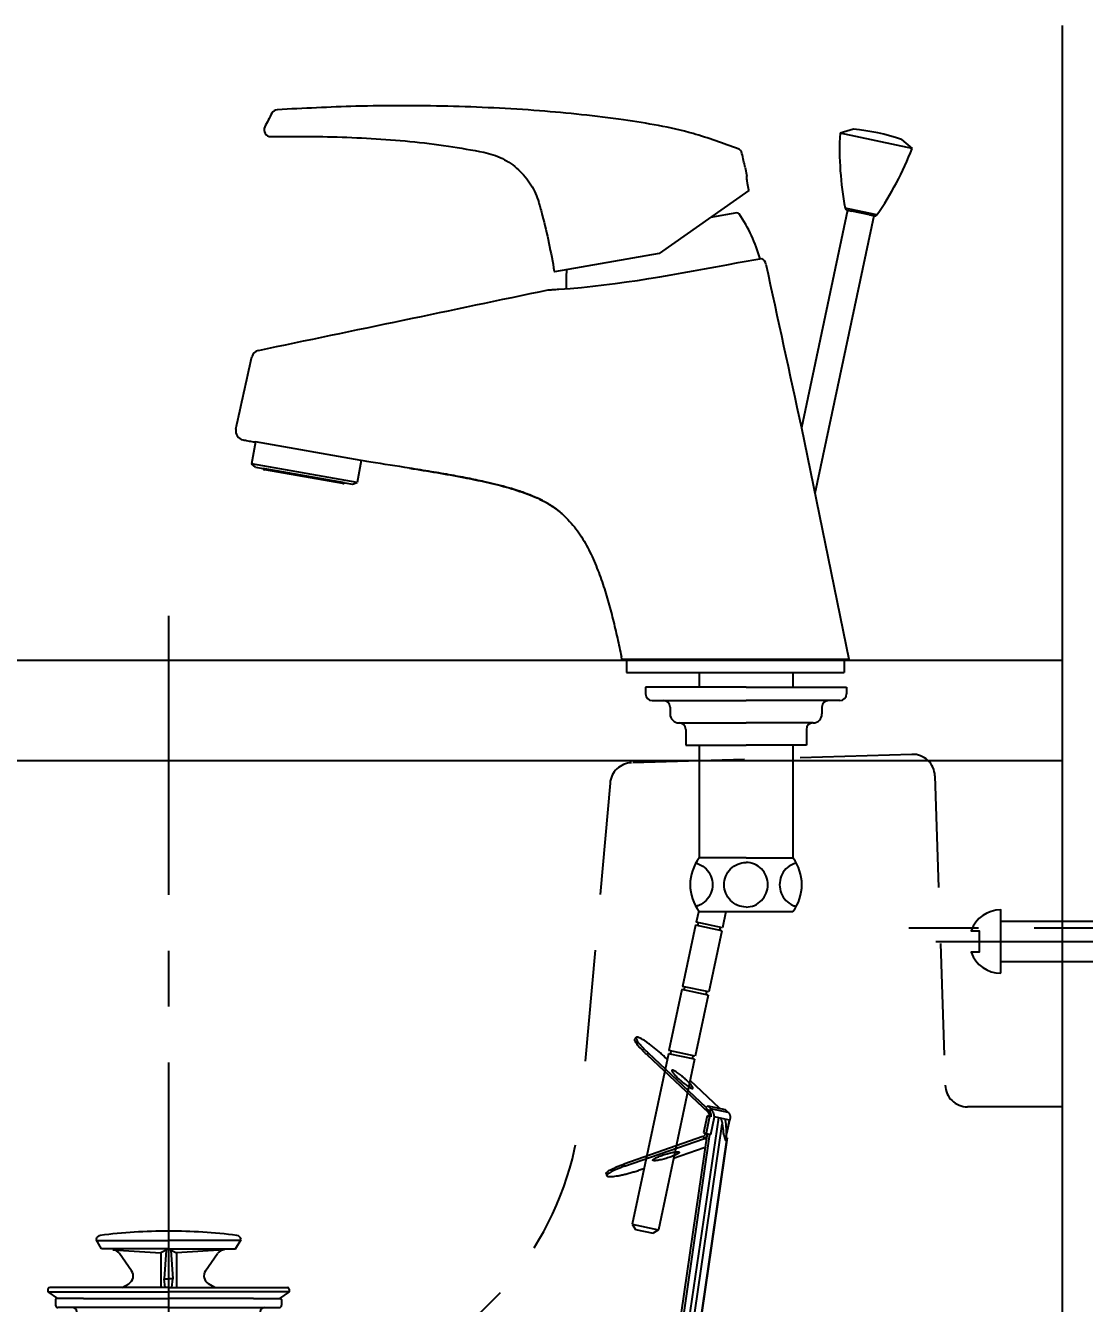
# Model space of a CAD drawing. Extents: x 0 to 6125, y 0 to 2100.
# Drawn here: x 2129.7 to 2366.7, y 853.2 to 1139.2 of the extents above; entities that cross this region are included whole.
import ezdxf

# ---------------------------------------------------------------- set-up
doc = ezdxf.new("R2010")
doc.units = 0
doc.header["$LTSCALE"] = 50
doc.header["$MEASUREMENT"] = 0
doc.linetypes.add('CENTER', pattern=[2, 1.25, -0.25, 0.25, -0.25])
doc.linetypes.add('HIDDEN', pattern=[0.375, 0.25, -0.125])
doc.layers.get('0').update_dxf_attribs({"linetype": 'CONTINUOUS'})
doc.layers.get('DEFPOINTS').update_dxf_attribs({"linetype": 'CONTINUOUS'})
for name, color, linetype in [('1', 2, 'CENTER'), ('2', 2, 'HIDDEN'), ('3', 3, 'CONTINUOUS'), ('7', 7, 'CONTINUOUS')]:
    doc.layers.add(name, color=color, linetype=linetype)
doc.styles.get("Standard").update_dxf_attribs({"font": 'NanumGothic.ttf'})
doc.dimstyles.get("Standard").update_dxf_attribs({"dimtxt": 2.5, "dimasz": 2, "dimexe": 2, "dimexo": 1, "dimgap": 1.5, "dimtad": 1, "dimdec": 0, "dimlfac": 10, "dimrnd": 0.5, "dimzin": 0, "dimdsep": 46, "dimtxsty": 'Standard', "dimcen": 0, "dimclrt": 2, "dimadec": 0, "dimazin": 0, "dimtfac": 1, "dimtdec": 0, "dimtmove": 0, "dimatfit": 3, "dimfxl": 1, "dimtolj": 1, "dimtzin": 0, "dimarcsym": 0})

# ---------------------------------------------------------------- blocks, each defined once
blk = doc.blocks.new('A$C60B437B5')
at = {"layer": '7'}
for p, q in [((138.1947446917147, 407.3474321895485), (135.1929712534511, 406.4519679381299)), ((151.3324066655587, 403.0214250396391), (135.1929712535348, 406.4519679380526)), ((138.1947446917147, 407.3474321895485), (138.2250637797388, 407.3409876684029)), ((148.9240492118261, 405.0668481116252), (148.9543682998519, 405.0604035904864)), ((148.9543682998519, 405.0604035904864), (151.3324066655587, 403.0214250396391)), ((113.97189946461, 398.7712857172476), (114.3192014029482, 396.8016385484286)), ((114.819183740794, 393.5916876055437), (94.75419410727045, 379.5420306099975)), ((136.8977032588755, 389.2209961491806), (126.5503814686253, 340.5406745023599)), ((143.4461286588266, 388.1419005304354), (136.3453968548693, 389.6512076681181)), ((136.7325311308814, 389.2561045689165), (137.8758508596256, 389.0130844584285)), ((141.7884412625135, 388.1814376952223), (137.8758508596256, 389.0130844584285)), ((112.1234684023038, 388.5957193137704), (106.1900394053082, 387.5494956935124)), ((142.7665888632218, 387.9735260042701), (129.5610085194567, 325.8461551059002)), ((141.7884412625135, 388.1814376952223), (142.9317609912578, 387.9384175847365)), ((94.75419410727045, 379.5420306099975), (71.25922035301483, 375.3992328261181)), ((112.3815316150358, 377.4715300901964), (117.7198776157838, 378.4128245224922)), ((126.5503814686253, 340.5406745023599), (137.1605137547849, 288.7538566581923)), ((4.372391971830439, 337.3419255420179), (3.505376381304814, 332.4248357862659)), ((28.01037604009434, 333.1891032452261), (4.372391971830439, 337.3419255420179)), ((4.389928312204574, 331.6826085873679), (3.505376381304814, 332.4248357862659)), ((27.14076245360229, 328.257279522267), (3.505376381304814, 332.4248357862659)), ((28.01037604009434, 333.1891032452261), (27.14076245360229, 328.257279522267)), ((28.50277991658731, 333.1022791563912), (28.01037604009434, 333.1891032452261)), ((4.389928312204574, 331.6826085873679), (6.113954727003147, 331.3786162149693)), ((24.33228531069108, 328.1662329895805), (6.113341880001826, 331.3787242764299)), ((23.9036325740035, 328.0387307100675), (6.472535345703363, 331.1123034547693)), ((24.3317321101058, 328.1663305337695), (26.05569887850652, 327.8623486786653)), ((26.05569887850652, 327.8623486786653), (27.14076245360229, 328.257279522267)), ((86.3866829595845, 288.7538566581923), (86.28534305028734, 289.222814193892)), ((86.38655913418552, 288.7538566581923), (115.5427535278268, 288.7538566581923)), ((87.38668295958814, 288.7538566581923), (87.38668295958814, 285.7538566581927)), ((115.5427535278268, 288.7538566581923), (137.1605137547849, 288.7538566581923)), ((136.1605137547867, 288.7538566581923), (136.1605137547867, 285.7538566581927)), ((87.38668295958814, 285.7538566581927), (114.9050838428157, 285.7538566581927)), ((103.6605137723855, 285.7538566581927), (103.6605137723855, 282.4680788963899)), ((114.9050838428157, 285.7538566581927), (136.1605137547867, 285.7538566581927)), ((124.6605137723855, 285.7538566581927), (124.6605137723855, 282.4680788963899)), ((91.66051377238728, 282.4680788963899), (91.66051377238728, 280.9680788963913)), ((114.1605137723873, 282.4680788963899), (91.66051377238728, 282.4680788963899)), ((114.1605137723873, 282.4680788963899), (136.6605137723873, 282.4680788963899)), ((136.6605137723873, 282.4680788963899), (136.6605137723873, 280.9680788963913)), ((93.1605137723891, 279.4680788963904), (95.6605137723891, 279.4680788963904)), ((95.6605137723891, 279.4680788963904), (114.1605137723873, 279.4680788963904)), ((97.16051377238546, 277.9680788963917), (97.16051377238546, 276.4680788963908)), ((132.6605137723855, 279.4680788963904), (114.1605137723873, 279.4680788963904)), ((131.1605137723855, 277.9680788963917), (131.1605137723855, 276.4680788963908)), ((135.1605137723855, 279.4680788963904), (132.6605137723855, 279.4680788963904)), ((99.16051377238728, 274.4680788963904), (114.1605137723873, 274.4680788963904)), ((100.6605137723891, 272.9680788963917), (100.6605137723891, 269.4680788963904)), ((129.1605137723873, 274.4680788963904), (114.1605137723873, 274.4680788963904)), ((127.6605137723855, 272.9680788963917), (127.6605137723855, 269.4680788963904)), ((100.6605137723891, 269.4680788963904), (114.1605137723873, 269.4680788963904)), ((103.6605137723855, 269.4680788963904), (103.6605137723855, 244.2538566581918)), ((127.6605137723855, 269.4680788963904), (114.1605137723873, 269.4680788963904)), ((124.6605137723855, 269.4680788963904), (124.6605137723855, 244.2538566581918)), ((114.1605137723873, 244.2538566581918), (103.6605137723855, 244.2538566581918)), ((114.1605137723873, 244.2538566581918), (124.6605137723855, 244.2538566581918)), ((103.5617802414599, 232.387808994303), (103.0288888246487, 229.880751989703)), ((103.6605137723855, 232.2538566581914), (124.6605137723855, 232.2538566581914)), ((109.667351362601, 232.2538566581914), (108.897774428995, 228.6332818447925)), ((102.883350641092, 229.1960486691817), (99.97258696964127, 215.501982258874)), ((108.7522362454438, 227.9485785242734), (102.883350641092, 229.1960486691817)), ((108.897774428995, 228.6332818447925), (103.0288888246487, 229.880751989703)), ((103.3724244414243, 229.0920928237726), (103.5179626249756, 229.7767961442939)), ((108.7522362454438, 227.9485785242734), (105.8414725739894, 214.2545121139635)), ((108.2631624451114, 228.0525343696825), (108.4087006286627, 228.7372376902015)), ((99.82704878598815, 214.8172789383505), (96.916285114532, 201.1232125281406)), ((105.6959343904382, 213.5698087934445), (99.82704878598815, 214.8172789383505)), ((105.8414725739894, 214.2545121139635), (99.97258696964127, 215.501982258874)), ((100.3161225864169, 214.7133230929437), (100.4616607699718, 215.3980264134627)), ((105.6959343904382, 213.5698087934445), (102.785170718982, 199.8757423832346)), ((105.2068605901077, 213.6737646388535), (105.3523987736589, 214.3584679593725)), ((89.58247811792535, 204.0706705312271), (89.25948871053333, 203.6966375859008)), ((96.77074693099894, 200.4385092076182), (88.66219098910369, 162.2907527789605)), ((92.33932434255803, 200.5284931121371), (92.01633493517147, 200.1544601668086)), ((105.2582457960416, 188.3893925600607), (92.33932434255803, 200.5284931121371)), ((102.6396325354181, 199.191039062719), (96.77074693099894, 200.4385092076182)), ((102.785170718982, 199.8757423832346), (96.916285114532, 201.1232125281406)), ((97.25982073141131, 200.3345533622148), (97.40535891496256, 201.0192566827338)), ((92.01633493517147, 200.1544601668086), (105.6578016909152, 187.3364290933584)), ((102.6396325354181, 199.191039062719), (94.53107659352281, 161.0432826340591)), ((96.50866731005954, 199.2055215309204), (95.90797697549351, 199.7699525787464)), ((102.1505587350002, 199.2949949081224), (102.2960969186497, 199.9796982286437)), ((108.209963588708, 188.2105470179356), (101.6215374035237, 194.4012780499718)), ((105.5810911453373, 188.7693311056039), (105.193503856488, 188.3204915711547)), ((105.5810911453373, 188.7693311056039), (109.5066090414985, 187.9349365188039)), ((106.1899457556101, 188.1972285998625), (105.5810911453373, 188.7693311056039)), ((80.91063734702584, 0.5427376195686975), (108.0567375117171, 186.0993032576714)), ((105.4572119878067, 186.4936928245418), (104.6577292750244, 182.7324223820181)), ((105.193503856488, 188.3204915711547), (105.8023584666698, 187.7483890654564)), ((106.0015599121398, 186.3779881013413), (105.2020771993994, 182.6167176589108)), ((106.2559836433393, 186.3239086678861), (105.4573403261275, 186.4936655454123)), ((106.2303424030797, 188.1581773347573), (106.0704478175667, 187.4059324536636)), ((106.1899457556101, 188.1972285998625), (110.115463651684, 187.3628340131056)), ((106.2881676881007, 182.3858619989248), (107.1198144513692, 186.2984524018559)), ((110.4769633135693, 185.584868382686), (107.0827740138484, 186.3063255899367)), ((110.115463651684, 187.3628340131056), (109.5066090414985, 187.9349365188039)), ((81.95266783860279, 0.333632695807637), (108.8400104392549, 184.6859056204441)), ((110.4505569087287, 185.5904812373699), (109.7901246223882, 182.4833916179425)), ((109.7980008720479, 182.2927630973134), (110.4968604918176, 185.5806391069557)), ((105.4316735581251, 182.5679154462607), (79.10722356688711, 0.9046298137564008)), ((105.9907799687207, 182.4490737100125), (79.66924053427829, 0.7918495102351244)), ((109.7818690297499, 181.1278663073283), (83.58542889809723, 0.005985491981618907)), ((109.9162978648346, 181.6146791233489), (83.61526353024783, -1.442693019271246e-06)), ((104.4982053661461, 181.8809573091532), (86.8225424461998, 175.7195876409485)), ((86.96547504759292, 175.2465199154351), (104.6411379675392, 181.4078895836399)), ((105.1615883491577, 181.2972644399331), (104.6411379675392, 181.4078895836399)), ((104.6578576133434, 182.7323951028932), (106.2881676881007, 182.3858619989248)), ((109.8243792680951, 181.634217024204), (109.9162978648346, 181.6146791233489)), ((97.93736151212943, 177.0685932228268), (104.7689263792345, 179.449935113618)), ((86.8225424461998, 175.7195876409485), (86.96547504759292, 175.2465199154351)), ((90.53412768048292, 174.4879793819512), (91.31246039674988, 174.7592900315856)), ((82.86330474770512, 173.6049579284729), (83.00623734909823, 173.1318902029595)), ((88.66219098910369, 162.2907527789605), (94.53107659352281, 161.0432826340591)), ((88.66219098907823, 162.2907527789673), (89.43242689901672, 161.1046934873909)), ((89.43242689901672, 161.1046934873909), (93.34501730194643, 160.2730467241188)), ((94.53107659352281, 161.0432826340591), (93.34501730194643, 160.2730467241188))]:
    blk.add_line(p, q, dxfattribs=at)
for points in [[(102.918728803641, 243.1099039767644, -0.03864455339904184), (103.6216869114214, 242.874829613301, -0.09923266320467948), (105.2158335012227, 241.7893905641238, -0.09772396573472668), (106.2762933666563, 240.1720689595998, -0.09668326976021187), (106.6507113716507, 238.2538566581904, -0.09668326976021818), (106.2762933666563, 236.3356443567834, -0.097723965734745), (105.2158335012227, 234.7183227522594, -0.09923266320468782), (103.6216869114214, 233.6328837030821, -0.0386445533990412), (102.918728803641, 233.3978093396188, -0.1003264732363514)], [(114.1605137723873, 233.2538566581904, -0.1003264732363513), (112.2905587470468, 233.6328837030821, -0.09923266320468234), (110.696412157251, 234.7183227522594, -0.09772396573472465), (109.6359522918174, 236.3356443567834, -0.09668326976020096), (109.261534286823, 238.2538566581904, -0.0966832697601965), (109.6359522918174, 240.1720689595998, -0.09772396573472242), (110.696412157251, 241.7893905641238, -0.09923266320467948), (112.2905587470468, 242.874829613301, -0.1003264732363477), (114.1605137723873, 243.2538566581904)], [(114.1605137723873, 233.2538566581904, 0.1003264732363513), (116.0304687977277, 233.6328837030821, 0.09923266320468234), (117.6246153875236, 234.7183227522594, 0.09772396573472465), (118.685075252959, 236.3356443567834, 0.09668326976020096), (119.0594932579534, 238.2538566581904, 0.0966832697601965), (118.685075252959, 240.1720689595998, 0.09772396573472242), (117.6246153875236, 241.7893905641238, 0.09923266320467948), (116.0304687977277, 242.874829613301, 0.1003264732363477), (114.1605137723873, 243.2538566581904)], [(125.4022987411299, 243.1099039767644, 0.03864455339904184), (124.6993406333495, 242.874829613301, 0.09923266320467948), (123.1051940435536, 241.7893905641238, 0.09772396573472668), (122.0447341781182, 240.1720689595998, 0.09668326976021187), (121.6703161731239, 238.2538566581904, 0.09668326976021818), (122.0447341781182, 236.3356443567834, 0.097723965734745), (123.1051940435536, 234.7183227522594, 0.09923266320468782), (124.6993406333495, 233.6328837030821, 0.0386445533990412), (125.4022987411299, 233.3978093396188, 0.1003264732363514)]]:
    blk.add_lwpolyline(points, format="xyb", dxfattribs=at)
for centre, radius, start, end in [((9.322986682342162, 410.1921633522345), 1.5000013857, 93.69655329946563, 151.314076917032), ((7.783309512677079, 407.1997434117968), 1.5000011714, 154.2971509197985, 270.8051919597678), ((205.0980138486848, 402.8071058322773), 70, 177.0152900349719, 190.832671107118), ((133.241345462091, 357.5899821335581), 50, 71.72041935884832, 84.27958064115496), ((111.7883170713612, 401.581977711666), 1.5, 12.94405111780823, 66.1921782444072), ((85.9884735591113, 428.1246201783317), 70, 325.1673288927936, 338.9847099651641), ((136.836486976259, 389.7451783692752), 0.5, 190.832671105415, 257.9999999998259), ((112.2102924911378, 388.1033154372624), 0.5, 34.09768124973049, 99.99999999952846), ((83.6414282008227, 368.7624262859929), 35, 15.88088929895332, 34.0976812497359), ((143.0357168366318, 388.4274913850998), 0.5, 258.0000000001439, 325.1673288945866), ((116.6527729559875, 376.7212904709929), 2, 12.54192289473285, 57.75421194463953), ((108.8836200421993, 373.2133057598382), 35, 175.6304533653748, 182.558546068908), ((5.478757616385337, 355.8869478871923), 1.9999998436, 103.7821654368735, 164.2289609664412), ((1.95368023348783, 339.7776035468512), 2, 167.6446493488498, 258.9831117537149), ((6.559359434506405, 331.6047073312682), 0.5, 206.8698976459218, 259.9999999999414), ((23.99045666280654, 328.5311345865687), 0.5, 259.9999999999414, 313.1301023512569), ((93.1605137723891, 280.9680788963913), 1.5, 180, 270), ((135.1605137723855, 280.9680788963913), 1.5, 270, 0), ((95.6605137723891, 277.9680788963917), 1.5, 0, 90), ((132.6605137723855, 277.9680788963917), 1.5, 90, 180), ((99.16051377238728, 276.4680788963908), 2, 180, 270), ((129.1605137723873, 276.4680788963908), 2, 270, 0), ((99.16051377238728, 272.9680788963917), 1.5, 0, 90), ((129.1605137723873, 272.9680788963917), 1.5, 90, 180), ((111.6605137723873, 238.2538566581927), 10, 143.1301023541039, 216.8698976458961), ((111.6605137723873, 238.2538566581927), 10, 143.1301023541039, 216.8698976458649), ((116.6605137723873, 238.2538566581927), 10, 323.1301023541039, 36.86989764589613)]:
    blk.add_arc(centre, radius, start, end, dxfattribs=at)
for points in [[(112.3938223694222, 402.9543345655195), (102.3082413699467, 406.358473251343), (86.75144945363172, 409.411562563336), (67.95018365683973, 411.4570627102346), (47.41612496894049, 412.4669877350918), (26.82882414620508, 412.4659050098142), (9.226265887327827, 411.689234229156)], [(8.007139251612898, 410.912148643469), (6.431765204635667, 407.8502805358351)], [(7.804392192956584, 405.6996425118284), (12.90779708130685, 405.7374916708584), (30.26465051197192, 405.2662025637089), (47.54671379634783, 403.5373345344572), (55.47725345847539, 402.1898223890701)], [(55.47746793495389, 402.1906800329537), (57.59692421968066, 401.6245407115427), (59.6207664807298, 400.772920885526), (61.50910798498444, 399.6521241392559), (63.22613828371686, 398.2833768420248), (64.73955676811056, 396.692459695668), (66.02094414505882, 394.909234504418), (67.04610994374889, 392.9673254633865), (67.79525663941968, 390.9049701202473)], [(113.9718994646137, 398.7712857172544), (113.6128085806304, 400.3386390856183), (113.250200983739, 401.9179769393616)], [(114.7635451107471, 393.8337084971743), (114.6042907878036, 394.5938261892313), (114.483200428449, 395.3068530091484), (114.4007363000492, 395.9226860943652), (114.3512358933749, 396.3981274729024), (114.3264574401383, 396.6987293966251), (114.3192014029501, 396.8016385484377)], [(67.7954250595576, 390.9055000413871), (68.56499570295455, 388.0886940634689), (70.02933753202342, 381.8456586075688), (71.23626265807616, 375.5327482990713), (71.25922035301483, 375.3992328261181)], [(69.89166712288534, 371.3869761304902), (70.15278022518942, 371.4015012136922), (70.94074935388744, 371.4474345008914), (72.26510008798869, 371.5316837917901), (112.3815316150376, 377.4715300901964)], [(5.002293061088494, 357.8293739692906), (69.89166712288534, 371.3869761304902)], [(3.869524009305678, 337.3694048500663), (4.068034486208489, 337.3592240530677), (4.372416857806456, 337.3419240857668)], [(38.85382974818822, 331.4800308360911), (30.14448758388608, 332.8461988142924), (28.50277991658913, 333.1022791563912)], [(38.85383031628589, 331.4800364729915), (44.95308083488635, 330.4771282930908), (50.95194584918499, 329.3963657475927), (56.01097019678673, 328.3484292382916)], [(56.01096513898665, 328.3484169359911), (52.30482106599084, 329.1317551697914), (48.21315560258881, 329.9058630260918), (43.72903524968933, 330.6840870901913), (38.85382974818822, 331.4800308360911)], [(56.01095578848799, 328.3483798878904), (61.13375496618755, 327.0446126409904), (65.94072773088737, 325.4118215906913), (70.04811308838725, 323.4105981529926), (72.45900915978564, 321.7159145354906)], [(72.45961154818542, 321.7166471996909), (70.99550223309052, 322.80778103749), (68.60870030898695, 324.2074738597914), (66.08164260448757, 325.3550301574926), (63.52614255298431, 326.2973006865916), (61.0040913551893, 327.0821431338907), (58.51755864418919, 327.7521442191908), (56.01096513898665, 328.3484169359911)], [(72.45900915978564, 321.7159145354906), (73.11176601928491, 321.1579398518909)], [(73.11221262438448, 321.1576755594926), (72.45961154818542, 321.7166471996909)], [(73.11221262448453, 321.1576755595904), (76.0799555502872, 317.9058086479897), (78.46591213618922, 314.1652767443923), (80.37915133828574, 310.1509982331906), (81.9372588470851, 306.0146490295908), (83.24052608139027, 301.8363707093924), (84.36159805178431, 297.6504951671898), (85.35619746058728, 293.4573581476905), (86.28519003398651, 289.2227811574928)], [(92.01633493517147, 200.1544601668086), (91.34639411238823, 200.8016541938052), (90.74338563658966, 201.4208597760505), (90.22376084691314, 201.9951853115565), (89.80169736678545, 202.5089623768388), (89.48871168261576, 202.9481737421399), (89.29334468495654, 203.3008360085562), (89.22092837234231, 203.5573268031446), (89.26043612426838, 203.6959895017815)], [(89.58342553166403, 204.0700224471123), (89.54391777972887, 203.9313597484754), (89.61633409234491, 203.6748689538847), (89.81170109000414, 203.3222066874685), (90.12468677422476, 202.882995322256), (90.54675025435245, 202.369218256976), (91.0663750439835, 201.794892721379), (91.6693835197766, 201.175687139136), (92.33932434255803, 200.5284931121371)], [(95.90797697549533, 199.7699525787464), (95.18936855357424, 200.4274912232693), (94.44168199946034, 201.0774490803253), (93.68531129490475, 201.7020965135855), (92.94088891661886, 202.284393077877), (92.22872242269659, 202.8084529435221), (91.5682402411876, 203.2599784942424), (90.977461347602, 203.6266506567238), (90.4725033874729, 203.8984652341189), (90.06714268981523, 204.068006048082), (89.77243819342402, 204.1306474224659), (89.59642956823882, 204.0846804728578), (89.58342553166403, 204.0700224471123)], [(97.56783507350701, 196.7351608289976), (97.54390930580485, 196.6789086136184), (97.58592638813752, 196.523542267186), (97.62179733284938, 196.4569757737665)], [(97.73080600699359, 196.7598051116186), (97.59282916630582, 196.7586848133458), (97.56783507350701, 196.7351608289976)], [(97.62179733284938, 196.4569757737665), (97.71726572048647, 196.2985564156741), (97.93288000605571, 196.0125971390351), (98.22448330857878, 195.676653692057), (98.5808694768184, 195.3036361928337), (98.98834279014591, 194.907879494828), (99.4312442775772, 194.5045923058972), (99.89255348337065, 194.1092727265884), (100.3545425535249, 193.7371126665987), (100.7994575072025, 193.4024140284571), (101.2102005120323, 193.1180390929369), (101.5709869448074, 192.894916229465), (101.8679519853158, 192.7416199244537), (102.0896834334599, 192.6640412690442)], [(101.5038557587941, 193.8468609738941), (101.239619963726, 194.1202101877882), (100.8321466504367, 194.5159668858826), (100.3892451628708, 194.9192540747679), (99.92793595707735, 195.3145736540789), (99.4659468869213, 195.6867337140663), (99.02103193329094, 196.0214323522966), (98.61028892842114, 196.3058072877259), (98.24950249564608, 196.5289301512), (97.95253745513037, 196.6822264562113), (97.73080600699359, 196.7598051116186)], [(101.7460757317895, 192.8015247293949), (101.5646200270949, 193.037216296256), (101.378030302576, 193.2561138222552)], [(102.2526543669392, 192.6886855516675), (102.2765801347323, 192.7449377670011), (102.2345630523087, 192.9003041134767), (102.1032237199615, 193.1252899649887), (101.8876094344887, 193.4112492415845), (101.5960061319129, 193.7471926886944), (101.5038557587941, 193.8468609738941)], [(102.0896834334599, 192.6640412690442), (102.2276602741931, 192.6651615674102), (102.2526543669392, 192.6886855516675)], [(105.9558788504364, 186.4589028206858), (105.9665191070253, 186.5968121334201), (105.9476325348824, 186.805459302547), (105.8880529729413, 187.002715233454), (105.7892391365131, 187.1836277887398), (105.6578016909152, 187.3364290933584)], [(105.8023584666716, 187.7483890654564), (105.9027657341267, 187.6438952509232), (105.9923591384013, 187.5294344949764), (106.0704478175667, 187.4059324536636)], [(105.9436668937105, 186.3902936423317), (105.9558788504364, 186.4589028206858)], [(106.0704478175667, 187.4059324536636), (106.1820153054123, 187.1681799212927), (106.2592454587066, 186.896721176128), (106.2863785975878, 186.610295754346), (106.2559836433411, 186.3239086678861)], [(106.2303424030797, 188.1581773347573), (106.2102924131814, 188.1778364051927), (106.1899457556137, 188.1972285998602)], [(107.082774013852, 186.3063255899367), (107.0613325000522, 186.5116815202002), (107.0218045939982, 186.7239555381382), (106.9644527692999, 186.9373030565741), (106.8894591164117, 187.1496896603837), (106.7957138103429, 187.3619861942955), (106.6818347818225, 187.5736996096309), (106.5481021211144, 187.780702539507), (106.3957045389907, 187.9783382453472), (106.2303424030797, 188.1581773347573)], [(108.4149529182305, 186.0231622224358), (108.4999500175418, 185.8860948941553), (108.566194958139, 185.7513332392743), (108.6165097670819, 185.6192956742864), (108.6539918953913, 185.4878661300465), (108.6883314978695, 185.3555981571928), (108.73185718071, 185.2251385450215), (108.7789084135984, 185.0954843384777), (108.8128778341179, 184.963155688419), (108.8307555459342, 184.8276404372511), (108.8400104392549, 184.6859056204441)], [(110.1558602992391, 187.3237827479572), (110.1358103093407, 187.3434418183972), (110.115463651684, 187.3628340131056)], [(110.1558602992391, 187.3237827479572), (110.3078441494217, 187.1480045817036), (110.4290140822395, 186.9540306344782), (110.5177044445645, 186.7455923557502), (110.5737574748673, 186.5251745794096), (110.5972223860972, 186.2934103277364), (110.5876029570136, 186.0543534629021), (110.5567297457419, 185.86230158997)], [(108.8400104392549, 184.6859056204441), (108.8521142738591, 184.4880045209804), (108.8713353308431, 184.2926994169732), (108.8985964265266, 184.0987913807605), (108.9353855509307, 183.8999105448322), (108.9774700135804, 183.685970420792), (109.0108205640099, 183.4450953923799), (109.0279713310629, 183.1697724493295), (109.0488963672124, 182.8638135132194), (109.0968415973221, 182.5341479465299), (109.182060152034, 182.1986827404628), (109.2786880235781, 181.8776077242767), (109.367876999142, 181.5864576536062), (109.4492109904531, 181.339812336186), (109.5245024261221, 181.1443575490528), (109.5995586095341, 181.0136967256078), (109.6700792077554, 180.9572038798608), (109.7287040040483, 180.9810070344422), (109.7719501939173, 181.0848856567343), (109.7792412540566, 181.1226156331866)], [(109.7141482411826, 184.5001018948089), (109.7096940262254, 184.6455548902502), (109.6981413236335, 184.7826336764176), (109.6745673421919, 184.9126039991659), (109.6439862859479, 185.0376740374684), (109.6195921428643, 185.1634731178472), (109.6040164991991, 185.2915821706954), (109.588350409269, 185.4174606876625), (109.5678611570311, 185.5418793171173), (109.5436223880552, 185.666163989021), (109.5189397453869, 185.7885025784065)], [(109.7792412540566, 181.1226156331866), (109.8024801009906, 181.2572193638396), (109.820320245919, 181.4803853446749), (109.8243787691736, 181.7463309544489), (109.812632744115, 182.0482755502023), (109.7937052837551, 182.372620647174), (109.788080327362, 182.6983736793493), (109.7947991061319, 183.0032132451827), (109.7997411031247, 183.2769765755272), (109.7882855110965, 183.5146866977668), (109.7661590334901, 183.7243840898889), (109.7450995365853, 183.9193446060715), (109.7296253063359, 184.1101011163817), (109.7193848128882, 184.3034094891657), (109.7141482411826, 184.5001018948089)], [(110.5567297457419, 185.86230158997), (110.546243627623, 185.8157927154996), (110.4769633135693, 185.584868382686)], [(104.4982053661461, 181.8809573091532), (104.680374941383, 181.9670547241383), (104.8441523453039, 182.0920442405798), (104.9788391658149, 182.2479879697487), (105.0810361858767, 182.4310044581118), (105.1063664187222, 182.4953643873089)], [(105.2800350031357, 181.8516070500248), (105.1603215486466, 181.7247681773863), (104.9147285307208, 181.5372403158192), (104.6411379675392, 181.4078895836399)], [(105.1063664187222, 182.4953643873089), (105.1441841809265, 182.6290231998103)], [(93.28484451506483, 176.5852744890974), (93.28586707589238, 176.6463949313895), (93.38744477679029, 176.7712392643391), (93.59893921725416, 176.9233535478695), (93.91222278462192, 177.0968921153978), (94.31525616705585, 177.2851859770974), (94.7925510176101, 177.4809991054001), (95.32576516292647, 177.6768065116214), (95.89440748239394, 177.8650834270086), (96.47662537060569, 178.0385944751804), (97.05004452057437, 178.1906717239115), (97.59262875601235, 178.3154709298508), (98.08352686899707, 178.4081961294639), (98.50387392033736, 178.465283945374), (98.83751620872499, 178.4845405247772), (99.0716320478532, 178.4652258481281)], [(98.05535572054578, 177.6229438613238), (97.70278316854274, 177.480701308895), (97.16956902322636, 177.2848939026783), (96.60092670375161, 177.0966169872911), (96.01870881554714, 176.9231059391193), (95.44528966548751, 176.7710286904291), (94.90270543005136, 176.6462294844898), (94.41180731706663, 176.5535042848744), (93.99146026572635, 176.4964164689711), (93.65781797742784, 176.4771598895202), (93.42370213830691, 176.4964745661671)], [(99.21048967099705, 178.3764259252455), (99.20946711030592, 178.3153054829988), (99.10788940936982, 178.1904611499606), (98.89639496880773, 178.0383468664734), (98.58311140153091, 177.8648082988996), (98.18007801909698, 177.6765144371977), (98.05535572054578, 177.6229438613238)], [(98.70181123160546, 178.4793863005432), (98.44017880003958, 178.3378760244561), (98.18068695987859, 178.2137960620814)], [(99.0716320478532, 178.4652258481281), (99.19722449755682, 178.4080821676428), (99.21048967099705, 178.3764259252455)], [(82.86443385279381, 173.6051646348976), (82.88474092601064, 173.747908563784), (83.05522072417443, 173.9527701961372), (83.3771380239341, 174.1954802909952), (83.84170803026063, 174.4694170921723), (84.43625416422219, 174.7671071133066), (85.14455427082066, 175.080429154945), (85.94728352472885, 175.4008359586958), (86.8225424461998, 175.7195876409485)], [(86.96547504759292, 175.2465199154351), (86.09021612612196, 174.9277682331824), (85.287486872312, 174.6073614293862), (84.57918676571353, 174.29403938775), (83.98464063175197, 173.9963493666157), (83.52007062532721, 173.7224125654795), (83.19815332557482, 173.4797024706215), (83.02767352740557, 173.2748408382706), (83.0073664541942, 173.1320969093842)], [(83.0073664541942, 173.1320969093842), (83.01328427653243, 173.1134169183081), (83.1553797136985, 172.9998348629276), (83.45008421018247, 172.9371934884982), (83.88935809576833, 172.9272016795692), (84.46121709523322, 172.9701317464303), (85.15005947450845, 173.0648120109383), (85.93709195797601, 173.2086588214445), (86.80084277414608, 173.3977471222345), (87.71774780617488, 173.6269176444005), (88.66279382778885, 173.8899177883325), (89.61020115996871, 174.1795723171815), (90.53412768048474, 174.4879793819512)], [(93.42370213830691, 176.4964745661671), (93.29810968860329, 176.5536182466569), (93.28484451506483, 176.5852744890974)]]:
    blk.add_spline(points, degree=3, dxfattribs=at)
for points in [[(114.819183740794, 393.591687605546), (114.8006383656775, 393.672361427811), (114.7820917382087, 393.753034962496), (114.7635451107471, 393.8337084971743)], [(118.6050480233844, 377.1555983488922), (121.2534925051314, 364.9506237333815), (123.9019369868784, 352.7456491178707), (126.5503814686253, 340.5406745023599)], [(1.592863554833457e-06, 340.2055518722107), (1.184682103439627, 345.6138801032369), (2.369362614010242, 351.022208334263), (3.554043124588134, 356.4305365652915)]]:
    blk.add_open_spline(points, degree=3, dxfattribs=at)
blk.add_open_spline([(1.571483579293272, 337.8144617492392), (1.926364891625781, 337.7453712483014), (2.692249170331706, 337.5963520809676), (3.458390636897093, 337.4486604132624), (3.869524009305678, 337.3694048500663)], degree=3, knots=[0.1733173775257519, 0.1733173775257519, 0.1733173775257519, 0.1733173775257519, 1.257949877608374, 2.514058188746958, 2.514058188746958, 2.514058188746958, 2.514058188746958], dxfattribs=at)
blk = doc.blocks.new('A$C199A413F')
at = {"layer": '1'}
blk.add_line((50.83334712561009, 143.405590546542), (4.166680458940391, 143.4055905465418), dxfattribs=at)
at = {"layer": '3'}
for p, q in [((12.50001379227615, 194.5999985463214), (11.26869249661104, 196.7327095908519)), ((11.38523183982034, 196.5308575273372), (27.50001379227615, 196.5308575273372)), ((27.50001379227615, 194.5999985463214), (12.50001379227615, 194.5999985463214)), ((27.50001379227615, 194.5999985463214), (25.75001379227251, 193.71433736131)), ((43.61479574473196, 196.5308575273372), (27.50001379227615, 196.5308575273372)), ((27.50001379227615, 194.5999985463214), (29.25001379227615, 193.71433736131)), ((27.50001379227615, 194.5999985463214), (42.50001379227615, 194.5999985463214)), ((42.50001379227615, 194.5999985463214), (43.73133508793762, 196.7327095908519)), ((15.01528850877366, 194.4157063716744), (25.75001379227251, 193.71433736131)), ((19.22535202505605, 189.7207063317165), (16.50714679478915, 193.5736759297475)), ((25.75001379227251, 193.71433736131), (25.75001379227251, 185.9999985463224)), ((26.98233785331104, 194.3380068402899), (26.55001379227178, 187.9301255652439)), ((28.01768973123762, 194.3380068402899), (28.45001379227688, 187.9301255652439)), ((39.98473907578591, 194.4157063716744), (29.25001379227615, 193.71433736131)), ((29.25001379227615, 193.71433736131), (29.25001379227615, 185.9999985463224)), ((35.77467555950352, 189.7207063317165), (38.49288078977042, 193.5736759297475)), ((10.20001379228052, 185.9999985463224), (0.9000137922776048, 185.9999985463224)), ((27.50001379227615, 185.9999985463224), (10.20001379228052, 185.9999985463224)), ((17.14358907334463, 185.9999985463213), (18.59110901305758, 186.8357245731687)), ((26.55001379227178, 187.954321372934), (27.50001379227615, 187.954321372934)), ((26.75311297808366, 185.9999985463213), (26.55001379227178, 187.954321372934)), ((28.45001379227688, 187.954321372934), (27.50001379227615, 187.954321372934)), ((27.50001379227615, 185.9999985463224), (44.80001379227906, 185.9999985463224)), ((28.24691460646864, 185.9999985463213), (28.45001379227688, 187.954321372934)), ((37.85643851120403, 185.9999985463213), (36.408918571502, 186.8357245731687)), ((44.80001379227906, 185.9999985463224), (54.10001379227469, 185.9999985463224)), ((0.5000137922761496, 185.5999985463217), (0.5000137922761496, 184.9999985463211)), ((0.5000137922761496, 184.9999985463211), (27.50001379227615, 184.9999985463211)), ((0.5000137922761496, 184.9999985463211), (2.642235802391951, 183.4999985463224)), ((2.198179495349905, 183.2999985463215), (2.198179495349905, 181.9999985463215)), ((8.500012340497051, 183.4999985463224), (2.398179495346994, 183.4999985463224)), ((8.500012340497051, 183.4999985463224), (27.50001379227615, 183.4999985463224)), ((54.50001379227251, 184.9999985463211), (27.50001379227615, 184.9999985463211)), ((46.50001524405161, 183.4999985463224), (27.50001379227615, 183.4999985463224)), ((46.50001524405161, 183.4999985463224), (52.6018480892053, 183.4999985463224)), ((54.50001379227251, 184.9999985463211), (52.35779178216762, 183.4999985463224)), ((52.80184808919876, 183.2999985463215), (52.80184808919876, 181.9999985463215)), ((54.50001379227251, 185.5999985463217), (54.50001379227251, 184.9999985463211)), ((27.50001379227615, 181.499998546322), (2.698179495353543, 181.499998546322)), ((27.50001379227615, 181.499998546322), (52.30184808920603, 181.499998546322)), ((2.198179495349905, 178.999998546322), (2.198179495349905, 177.6999985463209)), ((27.50001379227615, 177.4999985463211), (2.398179495346994, 177.4999985463211)), ((27.50001379227615, 179.4999985463215), (2.698179495353543, 179.4999985463215)), ((10.00001379227615, 146.9055905465422), (10.00001379227615, 177.4999985463211)), ((27.50001379227615, 179.4999985463215), (52.30184808920603, 179.4999985463215)), ((27.50001379227615, 177.4999985463211), (52.6018480892053, 177.4999985463211)), ((45.00001379227615, 146.9055905465422), (45.00001379227615, 177.4999985463211)), ((52.80184808919876, 178.999998546322), (52.80184808919876, 177.6999985463209)), ((27.50001379227615, 173.4999985463224), (17.62564512151221, 173.4999985463224)), ((27.50001379227615, 173.4999985463224), (37.37438246303645, 173.4999985463224)), ((15.12564512151221, 160.9999985463224), (15.12564512151221, 170.9999985463224)), ((16.89341207447433, 160.9999985463224), (16.89341207447433, 170.9999985463224)), ((38.10661551007433, 160.9999985463224), (38.10661551007433, 170.9999985463224)), ((39.87438246303645, 160.9999985463224), (39.87438246303645, 170.9999985463224)), ((27.50001379227615, 158.4999985463224), (17.62564512151221, 158.4999985463224)), ((27.50001379227615, 158.4999985463224), (37.37438246303645, 158.4999985463224)), ((10.70001379227324, 148.999998546322), (10.00001379227615, 150.2124341116206)), ((10.00001379227615, 148.999998546322), (27.50001379227615, 148.999998546322)), ((10.70001379227324, 146.9055905465422), (10.70001379227324, 148.999998546322)), ((45.00001379227615, 148.999998546322), (27.50001379227615, 148.999998546322)), ((44.30001379227906, 148.999998546322), (45.00001379227615, 150.2124341116206)), ((44.30001379227906, 146.9055905465422), (44.30001379227906, 148.999998546322)), ((10.00001379227615, 146.9055905465422), (1.379227614961565e-05, 140.9055905465419)), ((10.00001379227615, 146.9055905465422), (27.50001379227615, 146.9055905465422)), ((45.00001379227615, 146.9055905465422), (27.50001379227615, 146.9055905465422)), ((45.00001379227615, 146.9055905465422), (55.00001379227615, 140.9055905465419)), ((1.379227614961565e-05, 140.9055905465419), (27.50001379227615, 140.9055905465419)), ((1.379227614961565e-05, 139.9055905465417), (1.379227614961565e-05, 140.9055905465419)), ((55.00001379227615, 140.9055905465419), (27.50001379227615, 140.9055905465419)), ((55.00001379227615, 139.9055905465417), (55.00001379227615, 140.9055905465419)), ((10.00001379227615, 139.9055905465417), (1.379227614961565e-05, 139.9055905465417)), ((1.807884550915333, 139.9055905465417), (1.807884550915333, 138.6055905465417)), ((2.307884550915333, 138.1055905465411), (7.307884550915333, 138.1055905465411)), ((7.307884550915333, 138.1055905465411), (27.50001379227615, 138.1055905465411)), ((7.307884550915333, 138.1055905465411), (7.307884550915333, 131.9829408157312)), ((45.00001379227615, 139.9055905465417), (10.00001379227615, 139.9055905465417)), ((14.08266683729016, 131.9829408157312), (14.08266683729016, 138.1055905465411)), ((21.48332923058479, 131.9829408157312), (21.48332923058479, 138.1055905465411)), ((47.69214303363333, 138.1055905465411), (27.50001379227615, 138.1055905465411)), ((33.51669835397479, 131.9829408157312), (33.51669835397479, 138.1055905465411)), ((40.91736074726941, 131.9829408157312), (40.91736074726941, 138.1055905465411)), ((45.00001379227615, 139.9055905465417), (55.00001379227615, 139.9055905465417)), ((52.69214303363333, 138.1055905465411), (47.69214303363333, 138.1055905465411)), ((47.69214303363333, 138.1055905465411), (47.69214303363333, 131.9829408157312)), ((53.19214303363697, 139.9055905465417), (53.19214303363697, 138.6055905465417)), ((8.30788455091897, 131.4055905465415), (7.307884550915333, 131.9829408157312)), ((14.08266683729016, 131.9829408157312), (21.48332923058479, 131.9829408157312)), ((40.91736074726941, 131.9829408157312), (33.51669835397479, 131.9829408157312)), ((46.6921430336406, 131.4055905465415), (47.69214303363333, 131.9829408157312)), ((8.30788455091897, 131.4055905465415), (9.70788455091315, 131.4055905465415)), ((9.70788455091315, 131.4055905465415), (27.50001379227615, 131.4055905465415)), ((10.00001379227615, 127.9943509401875), (10.00001379227615, 131.4055905465415)), ((45.29214303363551, 131.4055905465415), (27.50001379227615, 131.4055905465415)), ((45.00001379227615, 127.9943509401875), (45.00001379227615, 131.4055905465415)), ((46.6921430336406, 131.4055905465415), (45.29214303363551, 131.4055905465415)), ((6.75631822068317, 122.4433742192963), (6.75631822068317, 126.5566228733479)), ((10.14370936387058, 127.9999985463218), (27.25631822068681, 127.9999985463218)), ((13.531100507058, 126.5566228733479), (13.531100507058, 122.4433742192963)), ((13.531100507058, 126.5566228733479), (20.93176290034171, 126.5566228733479)), ((20.93176290034171, 126.5566228733479), (20.93176290034171, 122.4433742192963)), ((44.85631822067808, 127.9999985463218), (27.74370936387277, 127.9999985463218)), ((41.46892707750158, 126.5566228733479), (34.06826468420695, 126.5566228733479)), ((34.06826468420695, 126.5566228733479), (34.06826468420695, 122.4433742192963)), ((41.46892707750158, 126.5566228733479), (41.46892707750158, 122.4433742192963)), ((48.24370936386549, 122.4433742192963), (48.24370936386549, 126.5566228733479)), ((27.50001379227615, 120.9999985463224), (8.500013792279788, 120.9999985463224)), ((13.531100507058, 122.4433742192963), (20.93176290034171, 122.4433742192963)), ((44.85631822067808, 120.9999985463224), (27.50001379227615, 120.9999985463224)), ((41.46892707750158, 122.4433742192963), (34.06826468420695, 122.4433742192963)), ((44.30001379227906, 120.9999985463224), (44.85631822067808, 120.9999985463224)), ((44.85631822067808, 120.9999985463224), (45.25631822067953, 120.9999985463224)), ((46.50001379227979, 120.9999985463224), (45.00001379227615, 120.9999985463224)), ((7.50001379227615, 87.3976534701643), (7.50001379227615, 119.9999985463211)), ((47.50001379227615, 114.6357584892968), (47.50001379227615, 119.9999985463211)), ((51.96734817410834, 109.6642127196975), (68.00157609460803, 107.9462597282151)), ((71.50001379227979, 108.999998546322), (71.50001379227979, 108.1999985463216)), ((75.16121710816878, 108.999998546322), (71.50001379227979, 108.999998546322)), ((75.13581377741139, 108.1999985463216), (75.13581377741139, 109.1999985463218)), ((75.93581377741066, 109.9999985463211), (101.1358137774077, 109.9999985463211)), ((70.03024557837853, 108.1999985463216), (75.13581377741139, 108.1999985463216)), ((70.16932890090902, 89.74999854632131), (70.16932890090902, 108.2499985463215)), ((75.13581377741139, 88.79999854632217), (75.13581377741139, 108.1999985463216)), ((87.50001379227615, 90.46208366060284), (87.50001379227615, 107.8999985463219)), ((102.6358137774114, 108.4999985463224), (102.6358137774114, 102.728807056514)), ((138.8387308072852, 104.7627918409852), (127.7798302030715, 104.7600360689668)), ((142.1251204011533, 104.7636107777663), (138.8387308072852, 104.7627918409852)), ((121.86803824259, 101.5085628061773), (102.4277088172421, 101.5037184624413)), ((102.6358137774114, 102.728807056514), (102.6358137774114, 89.49999854632154)), ((127.8177262540685, 101.5100454113932), (121.8680382425719, 101.5085628061754)), ((165.4532842239678, 101.5194238316566), (142.0888440878007, 101.5136016371523)), ((165.9534088036489, 101.0195484423837), (165.4532842239678, 101.5194238316566)), ((165.9544055652714, 97.01954856657574), (165.9534088036489, 101.0195484423837)), ((87.50001379227615, 98.99999854632199), (19.00001591906403, 98.98292900350805)), ((165.9539071844611, 99.01954850447908), (87.50001379227615, 98.99999854632199)), ((103.228746346711, 96.50391791807374), (127.8189722061015, 96.51004556663383)), ((142.0900900398246, 96.51360179239134), (165.4545301760008, 96.5194239868971)), ((165.4545301760008, 96.5194239868971), (165.9544055652714, 97.01954856657574)), ((127.7826958927399, 93.26003642601722), (139.1053408629341, 93.26285792060276)), ((139.1053408629341, 93.26285792060276), (142.1279860908217, 93.263611134818)), ((51.36889582915319, 88.27166447884395), (68.00157609460803, 90.05373736442891)), ((70.16932890090902, 89.74999854632131), (75.13581377741139, 89.74999854632131)), ((71.50001379227979, 88.99999854632199), (71.50001379227979, 89.79999854632126)), ((75.16121710816878, 88.99999854632199), (71.50001379227979, 88.99999854632199)), ((101.1358137774077, 87.99999854632176), (75.93581377741066, 87.99999854632176)), ((9.500016507714463, 80.99999854632131), (27.50001379227615, 80.99999854632131)), ((11.62501379227979, 80.99999854632131), (11.62501379227979, -1.453678919460799e-06)), ((45.5000110768342, 80.99999854632244), (27.50001379227615, 80.99999854632244)), ((43.37501379227979, -1.453678919460799e-06), (43.37501379227979, 80.99999854632244)), ((11.62501379227979, -1.453678919460799e-06), (43.37501379227979, -1.453678919460799e-06))]:
    blk.add_line(p, q, dxfattribs=at)
for points in [[(126.4444112856927, 101.5097031944684, -0.04423808873125867), (126.696468718259, 101.7891642476339, -0.1892733445989516), (127.130956634197, 101.9598742889597, -0.1892733445989251), (127.5655295747838, 101.78938080927, -0.1010586224216548), (128.0619249377669, 101.0960712550101, -0.05930153482432667), (128.3378489144252, 100.2087139876395, -0.04572153570999436), (128.4479752537063, 99.01020238578315, -0.04572153570998768)], [(143.4621590561692, 101.5139438540771, 0.04423808873125641), (143.2099623768845, 101.7932792519526, 0.1892733445989516), (142.7753894363086, 101.9637727316436, 0.1892733445989251), (142.3409015203706, 101.7930626903184, 0.1010586224216548), (141.8448517512061, 101.0995058282469, 0.05930153482432667), (141.5693700506235, 100.2120111558664, 0.04572153570999436), (141.4598410401941, 99.01344481800254, 0.04572153570998768)], [(128.4479752537063, 99.01020238578315, -0.04572153570998768), (128.3384462432696, 97.81163604791766, -0.05930153482432479), (128.0629645426998, 96.92414137553908, -0.1010586224216646), (127.5669147735352, 96.23058451346799, -0.1892733445989545), (127.1324268575954, 96.05987447214227, -0.1892733445989366), (126.6978539170104, 96.23036795183236, -0.04423808873126331), (126.4456572377239, 96.50970334970759, -0.0593015348243237)], [(141.4598410401941, 99.01344481800254, 0.04572153570998768), (141.5699673794679, 97.81493321614516, 0.05930153482432479), (141.8458913561371, 96.92757594877628, 0.1010586224216646), (142.3422867191184, 96.23426639451588, 0.1892733445989545), (142.7768596596961, 96.063772914825, 0.1892733445989366), (143.2113475756341, 96.23448295615026, 0.0442380887311111), (143.4634050082004, 96.5139440093161, 0.0593015348243237)]]:
    blk.add_lwpolyline(points, format="xyb", dxfattribs=at)
for centre, radius, start, end in [((12.35001379228197, 196.5308575273372), 1.1, 97.32041366590283, 169.4261989782036), ((27.50001379227615, 78.59999854632235), 120, 90, 97.32041366590283), ((27.50001379227615, 78.59999854632235), 120, 82.67958633409718, 90), ((42.6500137922776, 196.5308575273372), 1.1, 10.57380102179635, 82.67958633409718), ((14.87290378278703, 192.420744978769), 2, 35.20232506651251, 86.26180948782907), ((40.12712380176526, 192.420744978769), 2, 93.73819051227535, 144.7976749334875), ((17.59110901305394, 188.567775380738), 2, 300.0000000000005, 35.20232506651251), ((37.40891857149836, 188.567775380738), 2, 144.7976749334875, 239.9999999999995), ((0.9000137922776048, 185.5999985463217), 0.4000000000000001, 90, 180), ((54.10001379227469, 185.5999985463217), 0.4000000000000001, 0, 90), ((2.398179495346994, 183.2999985463215), 0.2, 90, 180), ((52.6018480892053, 183.2999985463215), 0.2, 0, 90), ((2.698179495353543, 181.9999985463215), 0.5, 180, 270), ((6.000013792279788, 180.4999985463218), 1, 270, 90), ((49.00001379227979, 180.4999985463218), 1, 90, 270), ((52.30184808920603, 181.9999985463215), 0.5, 270, 0), ((2.698179495353543, 178.999998546322), 0.5, 90, 180), ((2.398179495346994, 177.6999985463209), 0.2, 180, 270), ((52.30184808920603, 178.999998546322), 0.5, 0, 90), ((52.6018480892053, 177.6999985463209), 0.2, 270, 0), ((17.62564512151221, 170.9999985463224), 2.5, 90, 180), ((19.39341207447433, 170.9999985463224), 2.5, 90, 180), ((35.60661551007433, 170.9999985463224), 2.5, 0, 90), ((37.37438246303645, 170.9999985463224), 2.5, 0, 90), ((17.62564512151221, 160.9999985463224), 2.5, 180, 270), ((19.39341207447433, 160.9999985463224), 2.5, 180, 270), ((35.60661551007433, 160.9999985463224), 2.5, 270, 0), ((37.37438246303645, 160.9999985463224), 2.5, 270, 0), ((2.307884550915333, 138.6055905465417), 0.5, 180, 270), ((52.69214303363333, 138.6055905465417), 0.5, 270, 0), ((10.69527569410275, 141.5847991546849), 10.18185161541168, 250.5679250163146, 289.4320749836854), ((27.30787245738247, 160.8579237794874), 29.45657727839682, 258.595566171502, 270.3737353978017), ((27.69215512716619, 160.8579237794874), 29.45657727839682, 269.6262646021982, 281.404433828498), ((44.30475189044591, 141.5847991546849), 10.18185161541168, 250.5679250163146, 289.4320749836854), ((10.14370936387058, 123.2921987579806), 4.704347304560343, 43.94093731921581, 136.0590626807842), ((27.03412198354999, 114.395519379471), 13.60629356471023, 89.0642953226083, 116.6471866114134), ((27.96590560100958, 114.395519379471), 13.60629356471023, 63.35281338858662, 90.9357046773917), ((44.85631822067808, 123.2921987579806), 4.704347304560343, 43.94093731921581, 136.0590626807842), ((10.14370936387058, 125.7077983346636), 4.704347304560343, 223.9409373192158, 316.0590626807842), ((8.500013792279788, 119.9999985463211), 1, 90, 180), ((27.03412198354999, 134.6044777131721), 13.60629356471023, 243.3528133885866, 270.9357046772873), ((27.96590560100958, 134.6044777131721), 13.60629356471023, 269.0642953226083, 296.6471866114134), ((44.85631822067808, 125.7077983346636), 4.704347304560343, 223.9409373192158, 316.0590626807842), ((46.50001379227979, 119.9999985463211), 1, 0, 90), ((52.50001379227615, 114.6357584892968), 5, 180, 263.8844964336714), ((68.40847111408584, 112.9296758700917), 5, 265.3321646790915, 308.1927197247174), ((75.93581377741066, 109.1999985463218), 0.8000000000000002, 90, 180), ((101.1358137774077, 108.4999985463224), 1.5, 0, 90), ((127.7810761551045, 99.76003622420615), 5, 90.01427755876261, 159.5269624440227), ((142.1263663531863, 99.76361093300682), 5, 20.50159267349754, 90.01427755876261), ((127.7814499407159, 98.26003627077807), 5, 200.5015926734976, 270.0142775587626), ((142.1267401387977, 98.26361097957988), 5, 270.0142775587626, 339.5269624440227), ((68.40847111408584, 85.07032122255112), 5, 51.80728027528264, 94.6678353208041), ((75.93581377741066, 88.79999854632217), 0.8000000000000002, 180, 270), ((101.1358137774077, 89.49999854632154), 1.5, 270, 0), ((20.48841935062956, 87.94658065279293), 13, 182.4200434152339, 212.3000081570792), ((51.9015590391864, 83.3001184512301), 5, 96.11547581322195, 165.0404643173397), ((34.51160823393002, 87.94658065279293), 13, 327.6999918429208, 345.0404659977749)]:
    blk.add_arc(centre, radius, start, end, dxfattribs=at)
blk = doc.blocks.new('A$C4DEC508D')
at = {"layer": '2', "ltscale": 2}
for p, q in [((262.2302329013255, 348.8956011405135), (199.4913988279295, 347.0075301231736)), ((267.3778600260302, 344.0644378975157), (269.6855603877848, 274.833427044714)), ((194.6618250618048, 342.4568223637871), (188.1014386673924, 269.3731460508789)), ((314.6021239213187, 310.00000119588), (261.5378427771248, 310.00000119588)), ((295.84667458275, 270.00000119588), (274.6827849226829, 270.0000011958764))]:
    blk.add_line(p, q, dxfattribs=at)
for centre, radius, start, end in [((199.6418014177398, 342.0097927290153), 5, 91.72374674322585, 174.8705685648348), ((262.3806354911358, 343.8978637463551), 5, 1.909152433093595, 91.72374674322585), ((274.6827849226829, 275.0000011958764), 5, 181.9091524330936, 270), ((118.3817696843471, 275.631560937687), 70, 297.195239287421, 354.8705685648348)]:
    blk.add_arc(centre, radius, start, end, dxfattribs=at)
blk = doc.blocks.new('*D55')
at = {"color": 3, "lineweight": -2, "transparency": 16777216}
for p, q in [((2406.435494274916, 934.2141672825067), (2598.79532071219, 934.2141672825067)), ((2588.79532071219, 914.2141672825067), (2588.79532071219, 259.2141672825068)), ((2369.670493404687, 239.2141672825068), (2598.79532071219, 239.2141672825068))]:
    blk.add_line(p, q, dxfattribs=at)
at = {"color": 3, "transparency": 16777216}
for points in [[(2585.461987378857, 914.2141672825067), (2592.128654045523, 914.2141672825067), (2588.79532071219, 934.2141672825067)], [(2585.461987378857, 259.2141672825068), (2592.128654045523, 259.2141672825068), (2588.79532071219, 239.2141672825068)]]:
    blk.add_solid(points, dxfattribs=at)
at = {"layer": 'DEFPOINTS', "color": 0, "transparency": 16777216}
for p in [(2398.435494274916, 934.2141672825067), (2361.670493404687, 239.2141672825069), (2588.79532071219, 239.2141672825068)]:
    blk.add_point(p, dxfattribs=at)
at = {"color": 2, "transparency": 16777216, "insert": (2568.79532071219, 586.7141672825072), "char_height": 20, "attachment_point": 5, "rotation": 90}
blk.add_mtext('\\A1;695', dxfattribs=at)

msp = doc.modelspace()

# ---------------------------------------------------------------- linework, layer by layer
for p, q in [((2361.670493404687, 981.2141672825041), (2361.670493404687, 674.2039735602107)), ((2333.404546842125, 934.2141672825069), (2388.058930252657, 934.2141672825069))]:
    msp.add_line(p, q)
msp.add_lwpolyline([(2347.970685297936, 927.1248649673457), (2347.970685297936, 941.3034695976694, 0.3163168315440995), (2341.2999876346, 936.6141672825074), (2343.08285946359, 936.6141672825074), (2343.08285946359, 931.8141672825061), (2341.2999876346, 931.8141672825077, 0.3163168315440995)], format="xyb", close=True)
msp.add_lwpolyline([(2347.970685297936, 929.7141672825069), (2363.776865099986, 929.7141672825069), (2368.848983402189, 929.7141672825069), (2388.468215390661, 927.5774707067858), (2388.138480399262, 931.0823232978873), (2368.848983402189, 934.2141672825069), (2388.138480399262, 937.608600536488), (2388.797950382061, 940.7508821698893), (2368.848983402189, 938.7141672825067), (2363.776865099986, 938.7141672825067), (2347.970685297936, 938.7141672825067)])
at = {"layer": '1', "linetype": 'ByBlock'}
msp.add_line((2361.670493404687, 1139.214167282507), (2361.670493404687, 239.2141672825069), dxfattribs=at)
at = {"layer": '1'}
msp.add_line((2161.670493404684, 1007.142599564702), (2161.670493404684, 616.9174185970201), dxfattribs=at)
at = {"layer": '3', "color": 0}
for p, q in [((1916.170493404687, 997.2141672825069), (2361.670493404687, 997.2141672825069)), ((1922.470493404687, 974.7141672825069), (2361.670493404687, 974.7141672825069))]:
    msp.add_line(p, q, dxfattribs=at)
at = {"layer": '3'}
msp.add_line((2361.670493404687, 997.2141672825069), (2361.670493404687, 853.2141672825069), dxfattribs=at)

# ---------------------------------------------------------------- block references
for name, p in [('A$C60B437B5', (2176.765409561859, 708.6777019286633)), ('A$C199A413F', (2134.170479612408, 670.808576735968))]:
    msp.add_blockref(name, p)
msp.add_blockref('A$C4DEC508D', (2065.823818821937, 627.2141660866268), dxfattribs=at)

# ---------------------------------------------------------------- dimensions: what is measured, and where the dimension line sits
dim = msp.add_linear_dim(base=(2588.79532071219, 239.2141672825068), p1=(2398.435494274916, 934.2141672825067), p2=(2361.670493404687, 239.2141672825069), angle=90, dimstyle='Standard', override={"dimtxt": 20, "dimasz": 20, "dimexe": 10, "dimexo": 8, "dimgap": 10, "dimdec": 4, "dimlfac": 1, "dimzin": 8, "dimclrd": 3, "dimclre": 3, "dimtdec": 4, "dimarcsym": 1})
dim.commit()
dim.dimension.update_dxf_attribs({"geometry": '*D55', "text_midpoint": (2568.79532071219, 586.7141672825072)})

doc.saveas('drawing.dxf')
